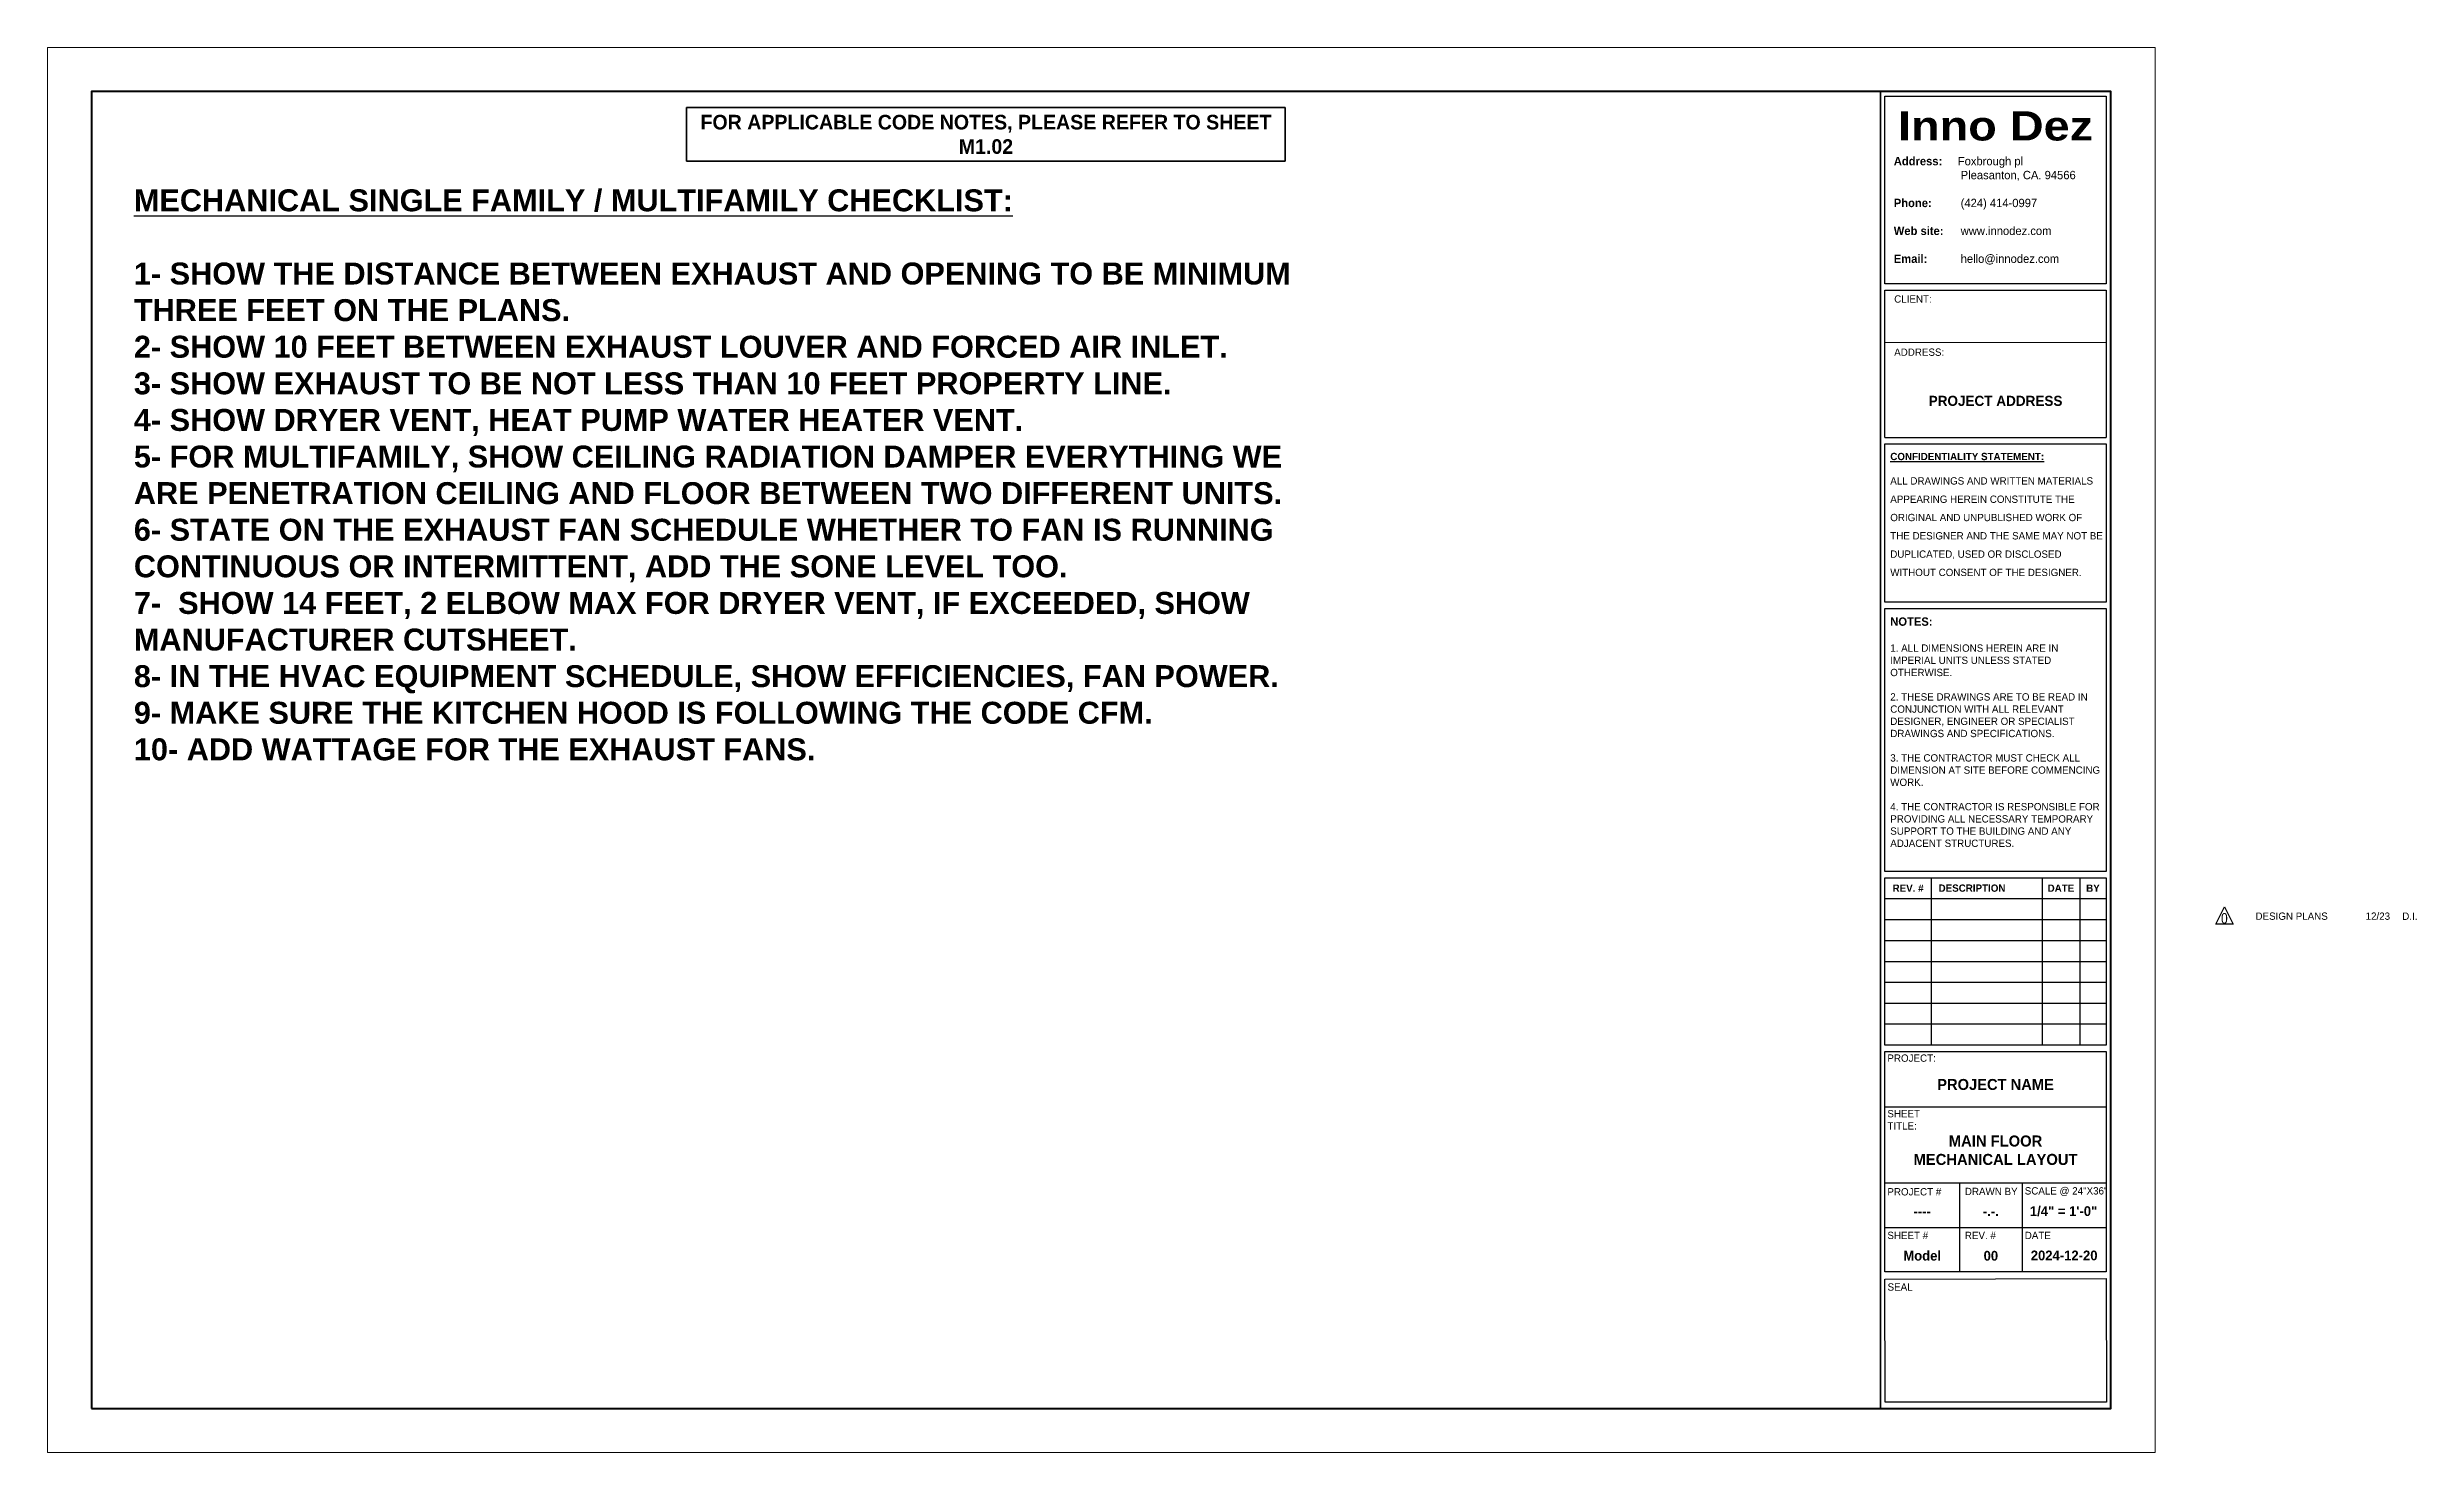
# Paper-space layout 'M 2.01' of a CAD drawing. Header units: inches. Extents: x -40 to 0.5, y 79.6 to 103.6.
# The model-space entities are those that its viewports show. They can reach past a viewport. Long polylines and large blocks are cut down to what shows.
import ezdxf
from ezdxf.enums import TextEntityAlignment as Align

# ---------------------------------------------------------------- set-up
doc = ezdxf.new("R2010")
doc.units = ezdxf.units.IN
doc.header["$MEASUREMENT"] = 0
doc.layers.get('DEFPOINTS').update_dxf_attribs({"color": 104})
doc.layers.add('PDF-TEXT', color=7, linetype='Continuous', lineweight=35)
doc.styles.add('123', font='ariblk.ttf')
doc.styles.add('Arial_1', font='arial.ttf', dxfattribs={"width": 0.8, "height": 4.5})
doc.styles.add('Arial_5', font='arial.ttf', dxfattribs={"height": 0.09375})
doc.styles.add('BOO', font='GOTHIC.TTF', dxfattribs={"height": 6})
doc.styles.add('Century Gothic_B', font='GOTHICB.TTF', dxfattribs={"height": 6.659722})
doc.styles.add('MtXpl_Century_Gothic_1', font='GOTHIC.TTF')
doc.styles.add('PDF Arial', font='arial.ttf')
doc.styles.add('PDF Arial Bold', font='arialbd.ttf')
doc.styles.get("Standard").update_dxf_attribs({"font": 'arial.ttf'})
doc.styles.add('TITLE', font='arialbd.ttf')

# ---------------------------------------------------------------- blocks, each defined once
blk = doc.blocks.new('TBLOCK')
for p, q in [((31.386, 19.855), (35.165, 19.855)), ((31.386, 17.336), (31.386, 19.855)), ((35.165, 19.855), (35.165, 17.336)), ((31.386, 17.336), (35.165, 17.336)), ((35.165, 17.336), (35.165, 17.336)), ((31.386, 6.961), (31.386, 9.818)), ((31.386, 9.818), (35.165, 9.818)), ((32.178, 9.818), (32.178, 6.961)), ((34.071, 9.818), (34.071, 6.961)), ((34.715, 9.818), (34.715, 6.961)), ((35.165, 9.818), (35.165, 6.961)), ((35.165, 7.318), (31.386, 7.318)), ((35.165, 6.961), (31.386, 6.961))]:
    blk.add_line(p, q)
at = {"lineweight": 60}
blk.add_lwpolyline([(0.752, 0.752), (35.248, 0.752), (35.248, 23.248), (0.752, 23.248)], close=True, dxfattribs=at)
for points in [[(31.312, 23.248), (35.248, 23.248), (35.248, 0.752), (31.312, 0.752)], [(31.386, 23.165), (35.165, 23.165), (35.165, 19.964), (31.386, 19.964)], [(31.386, 17.228), (35.165, 17.228), (35.165, 14.525), (31.386, 14.525)], [(31.386, 14.417), (35.165, 14.417), (35.165, 9.927), (31.386, 9.927)], [(31.386, 6.852), (35.165, 6.852), (35.165, 3.085), (31.386, 3.085)], [(31.386, 2.964), (35.165, 2.976), (35.17, 0.86), (31.391, 0.86)]]:
    blk.add_lwpolyline(points, close=True)
at = {"linetype": 'ByBlock', "lineweight": 0}
blk.add_lwpolyline([(31.386, 18.958), (35.165, 18.958)], dxfattribs=at)
for points in [[(31.386, 9.461), (35.165, 9.461)], [(31.386, 9.104), (35.165, 9.104)], [(31.386, 8.747), (35.165, 8.747)], [(31.386, 8.39), (35.165, 8.39)], [(31.386, 8.032), (35.165, 8.032)], [(31.386, 7.675), (35.165, 7.675)], [(31.386, 5.904), (35.165, 5.904)], [(31.386, 4.606), (35.165, 4.606)], [(32.661, 4.606), (32.661, 3.845)], [(33.731, 4.606), (33.731, 3.845)], [(31.386, 3.845), (35.165, 3.845)], [(32.661, 3.845), (32.661, 3.085)], [(33.731, 3.845), (33.731, 3.085)]]:
    blk.add_lwpolyline(points)
at = {"layer": 'DEFPOINTS', "color": 1, "lineweight": 5}
blk.add_lwpolyline([(0, 0), (36, 0), (36, 24), (0, 24)], close=True, dxfattribs=at)
for s, insert, char_height, width, attachment_point, style in [('Inno {\\C116;\\c3434259;Dez}', (33.276, 22.656), 0.5, 3.77936, 5, '123'), ('\\pxl1;{\\fCentury Gothic|b1|i0|c0|p34;DESCRIPTION}', (32.178, 9.64), 0.125, 1.8929, 4, 'MtXpl_Century_Gothic_1'), ('PROJECT:', (31.429, 6.8), 0.125, 0.80482, 1, 'MtXpl_Century_Gothic_1'), ('SHEET TITLE:', (31.429, 5.851), 0.125, 0.92848, 1, 'MtXpl_Century_Gothic_1'), ('PROJECT #', (31.429, 4.517), 0.125, 1.13059, 1, 'MtXpl_Century_Gothic_1'), ('DRAWN BY', (32.752, 4.523), 0.125, 0.96644, 1, 'MtXpl_Century_Gothic_1'), ('SCALE @ 24"X36"', (33.775, 4.533), 0.125, 1.37158, 1, 'MtXpl_Century_Gothic_1'), ('{\\fCentury Gothic|b1|i0|c0|p34;----}', (32.023, 4.122), 0.16667, 1.27489, 5, 'BOO'), ('{\\fCentury Gothic|b1|i0|c0|p34;-.-.}', (33.196, 4.122), 0.16667, 1.07063, 5, 'BOO'), ('SHEET #', (31.429, 3.772), 0.125, 0.77384, 1, 'MtXpl_Century_Gothic_1'), ('REV. #', (32.752, 3.772), 0.125, 0.84815, 1, 'MtXpl_Century_Gothic_1'), ('DATE', (33.775, 3.772), 0.125, 1.27222, 1, 'MtXpl_Century_Gothic_1'), ('{\\fCentury Gothic|b1|i0|c0|p34;00}', (33.196, 3.361), 0.16667, 1.07063, 5, 'BOO'), ('SEAL', (31.432, 2.891), 0.125, 1.23328, 1, 'MtXpl_Century_Gothic_1')]:
    blk.add_mtext(s, dxfattribs=dict(insert=insert, char_height=char_height, width=width, attachment_point=attachment_point, style=style))
at = {"color": 2, "insert": (31.538, 22.129), "char_height": 0.14286, "width": 3.45939, "attachment_point": 1, "style": 'Arial_5'}
blk.add_mtext('{\\fCentury Gothic|b1|i0|c0|p34;\\C256;Address:     \\fCentury Gothic|b0|i0|c0|p34;Foxbrough pl \\P^I     ^IPleasanton, CA. 94566\\P  \\P\\fCentury Gothic|b1|i0|c0|p34;Phone:    ^I\\fCentury Gothic|b0|i0|c0|p34;(424) 414-0997\\P\\P\\fCentury Gothic|b1|i0|c0|p34;Web site: ^I\\fCentury Gothic|b0|i0|c0|p34;www.innodez.com\\P\\P\\fCentury Gothic|b1|i0|c0|p34;Email:       ^I\\fCentury Gothic|b0|i0|c0|p34;hello@innodez.com}', dxfattribs=at)
at = {"color": 2, "char_height": 0.125, "attachment_point": 1, "style": 'Century Gothic_B'}
for s, width, gutter_width, heights, insert in [('{\\fCentury Gothic|b0|i0|c0|p34;\\C256;CLIENT:}', 0.41588, 0.893, [0], (31.545, 19.765)), ('{\\fCentury Gothic|b0|i0|c0|p34;\\C256;ADDRESS:}', 146.02075, 0.893, [0], (31.545, 18.857)), ('{\\L\\C256;CONFIDENTIALITY STATEMENT:\\P\\pxqc;\\fCentury Gothic|b0|i0|c0|p34;\\l\\P\\psm1.5,q*;ALL DRAWINGS AND WRITTEN MATERIALS APPEARING HEREIN CONSTITUTE THE ORIGINAL AND UNPUBLISHED WORK OF THE DESIGNER AND THE SAME MAY NOT BE DUPLICATED, USED OR DISCLOSED WITHOUT CONSENT OF THE DESIGNER. }', 3.64659, 0.885, [2.55], (31.478, 17.075))]:
    blk.add_mtext_dynamic_manual_height_columns(s, width=width, gutter_width=gutter_width, heights=heights, dxfattribs=dict(at, insert=insert))
at = {"color": 3}
for s, insert, char_height, width, attachment_point, style in [('\\pxqc;{\\fCentury Gothic|b1|i0|c0|p34;PROJECT ADDRESS}', (33.276, 17.962), 0.17275, 3.77936, 5, 'BOO'), ('\\pxsm1;{\\fCentury Gothic|b0|i0|c0|p34;\\H0.01877x;1. ALL DIMENSIONS HEREIN ARE IN IMPERIAL UNITS UNLESS STATED OTHERWISE.\\P\\P2. THESE DRAWINGS ARE TO BE READ IN CONJUNCTION WITH ALL RELEVANT DESIGNER, ENGINEER OR SPECIALIST DRAWINGS AND SPECIFICATIONS.\\P\\P3. THE CONTRACTOR MUST CHECK ALL DIMENSION AT SITE BEFORE COMMENCING WORK.\\P\\P4. THE CONTRACTOR IS RESPONSIBLE FOR PROVIDING ALL NECESSARY TEMPORARY SUPPORT TO THE BUILDING AND ANY ADJACENT STRUCTURE\\H0.99998x;S.}', (31.478, 13.803), 6.659722, 3.61333, 1, 'Century Gothic_B'), ('{\\fCentury Gothic|b1|i0|c0|p34;PROJECT NAME}', (33.276, 6.286), 0.1875, 3.77936, 5, 'BOO')]:
    blk.add_mtext(s, dxfattribs=dict(at, insert=insert, char_height=char_height, width=width, attachment_point=attachment_point, style=style))
at = {"color": 2, "insert": (31.478, 14.264), "char_height": 0.14281, "attachment_point": 1}
blk.add_mtext_dynamic_manual_height_columns('{\\fCentury Gothic|b1|i0|c0|p34;\\C256;NOTES:}', width=146.02075, gutter_width=0.893, heights=[0], dxfattribs=at)
at = {"char_height": 0.125, "attachment_point": 5, "style": 'MtXpl_Century_Gothic_1'}
for s, insert in [('{\\fCentury Gothic|b1|i0|c0|p34;REV. #}', (31.782, 9.64)), ('{\\fCentury Gothic|b1|i0|c0|p34;DATE}', (34.393, 9.64)), ('{\\fCentury Gothic|b1|i0|c0|p34;BY}', (34.94, 9.64))]:
    blk.add_mtext(s, dxfattribs=dict(at, insert=insert))
blk = doc.blocks.new('A$C3681ba54')
blk.add_lwpolyline([(0, 0.242), (0, 0.242), (0.182, -0.121), (-0.182, -0.121)], close=True)
at = {"style": 'Arial_1', "width": 0.8}
blk.add_attdef('?', text='', height=0.225, dxfattribs=at).set_placement((0, 0), align=Align.MIDDLE_CENTER)
blk = doc.blocks.new('A$Cba0dbca3')
at = {"xscale": 0.81, "yscale": 0.81, "zscale": 0.81}
blk.add_blockref('A$C3681ba54', (0.386, -0.216), dxfattribs=at).add_auto_attribs({'?': '0'})
at = {"insert": (0.792, -0.179), "char_height": 0.125, "width": 1.8929, "attachment_point": 4, "style": 'MtXpl_Century_Gothic_1'}
blk.add_mtext('\\pxl1;DESIGN PLANS', dxfattribs=at)
at = {"char_height": 0.125, "attachment_point": 5, "style": 'MtXpl_Century_Gothic_1'}
for s, insert in [('12/23', (3.007, -0.179)), ('D.I.', (3.554, -0.179))]:
    blk.add_mtext(s, dxfattribs=dict(at, insert=insert))

msp = doc.modelspace()

# ---------------------------------------------------------------- linework, layer by layer
at = {"layer": 'DEFPOINTS'}
msp.add_lwpolyline([(9977.6, 2105.4), (11444.5, 2105.4), (11444.5, 1024.3), (9977.6, 1024.3)], close=True, dxfattribs=at)

# ---------------------------------------------------------------- texts
at = {"layer": 'DEFPOINTS', "insert": (10012.5, 2024.5), "char_height": 18, "width": 966.223, "attachment_point": 1, "style": 'PDF Arial'}
msp.add_mtext('{\\fArial|b1|i0|c0|p34;\\LMECHANICAL SINGLE FAMILY / MULTIFAMILY CHECKLIST:\\l\\P\\P1- SHOW THE DISTANCE BETWEEN EXHAUST AND OPENING TO BE MINIMUM THREE FEET ON THE PLANS.\\P2- SHOW 10 FEET BETWEEN EXHAUST LOUVER AND FORCED AIR INLET.\\P3- SHOW EXHAUST TO BE NOT LESS THAN 10 FEET PROPERTY LINE.\\P4- SHOW DRYER VENT, HEAT PUMP WATER HEATER VENT.\\P5- FOR MULTIFAMILY, SHOW CEILING RADIATION DAMPER EVERYTHING WE ARE PENETRATION CEILING AND FLOOR BETWEEN TWO DIFFERENT UNITS.\\P6- STATE ON THE EXHAUST FAN SCHEDULE WHETHER TO FAN IS RUNNING CONTINUOUS OR INTERMITTENT, ADD THE SONE LEVEL TOO.\\P7-  SHOW 14 FEET, 2 ELBOW MAX FOR DRYER VENT, IF EXCEEDED, SHOW MANUFACTURER CUTSHEET.\\P8- IN THE HVAC EQUIPMENT SCHEDULE, SHOW EFFICIENCIES, FAN POWER.\\P9- MAKE SURE THE KITCHEN HOOD IS FOLLOWING THE CODE CFM.\\P10- ADD WATTAGE FOR THE EXHAUST FANS.}', dxfattribs=at)
at = {"layer": 'PDF-TEXT', "insert": (10711.1, 2069.5), "char_height": 12, "width": 478.864, "attachment_point": 5, "style": 'PDF Arial Bold', "bg_fill": 16, "box_fill_scale": 1.5, "bg_fill_color": 256, "bg_fill_transparency": 0}
msp.add_mtext('{\\fCentury Gothic|b1|i0|c0|p34;FOR APPLICABLE CODE NOTES, PLEASE REFER TO SHEET M1.02}', dxfattribs=at)

psp = doc.layouts.new('M 2.01')

# ---------------------------------------------------------------- block references
for name, p in [('TBLOCK', (-39.97, 79.604)), ('A$Cba0dbca3', (-3.171, 88.944))]:
    psp.add_blockref(name, p)

# ---------------------------------------------------------------- texts
at = {"attachment_point": 5}
for s, insert, char_height, width, style in [('{\\fCentury Gothic|b1|i0|c0|p34;MAIN FLOOR\\PMECHANICAL LAYOUT}', (-6.694, 84.767), 0.18857, 3.69505, 'TITLE'), ('{\\fCentury Gothic|b1|i0|c0|p34;1/4" = 1\'-0"}', (-5.532, 83.726), 0.16667, 1.41486, 'BOO'), ('{\\fCentury Gothic|b1|i0|c0|p34;Model}', (-7.947, 82.966), 0.16667, 1.27489, 'BOO'), ('{\\fCentury Gothic|b1|i0|c0|p34;2024-12-20}', (-5.522, 82.97), 0.16667, 1.43384, 'BOO')]:
    psp.add_mtext(s, dxfattribs=dict(at, insert=insert, char_height=char_height, width=width, style=style))

# ---------------------------------------------------------------- viewports
at = {"layer": 'DEFPOINTS', "color": 2}
psp.add_viewport(center=(-23.939, 91.604), size=(30.56, 22.49663), view_center_point=(10711.097, 1564.886), view_height=1079.83802, dxfattribs=at)

doc.saveas('drawing.dxf')
